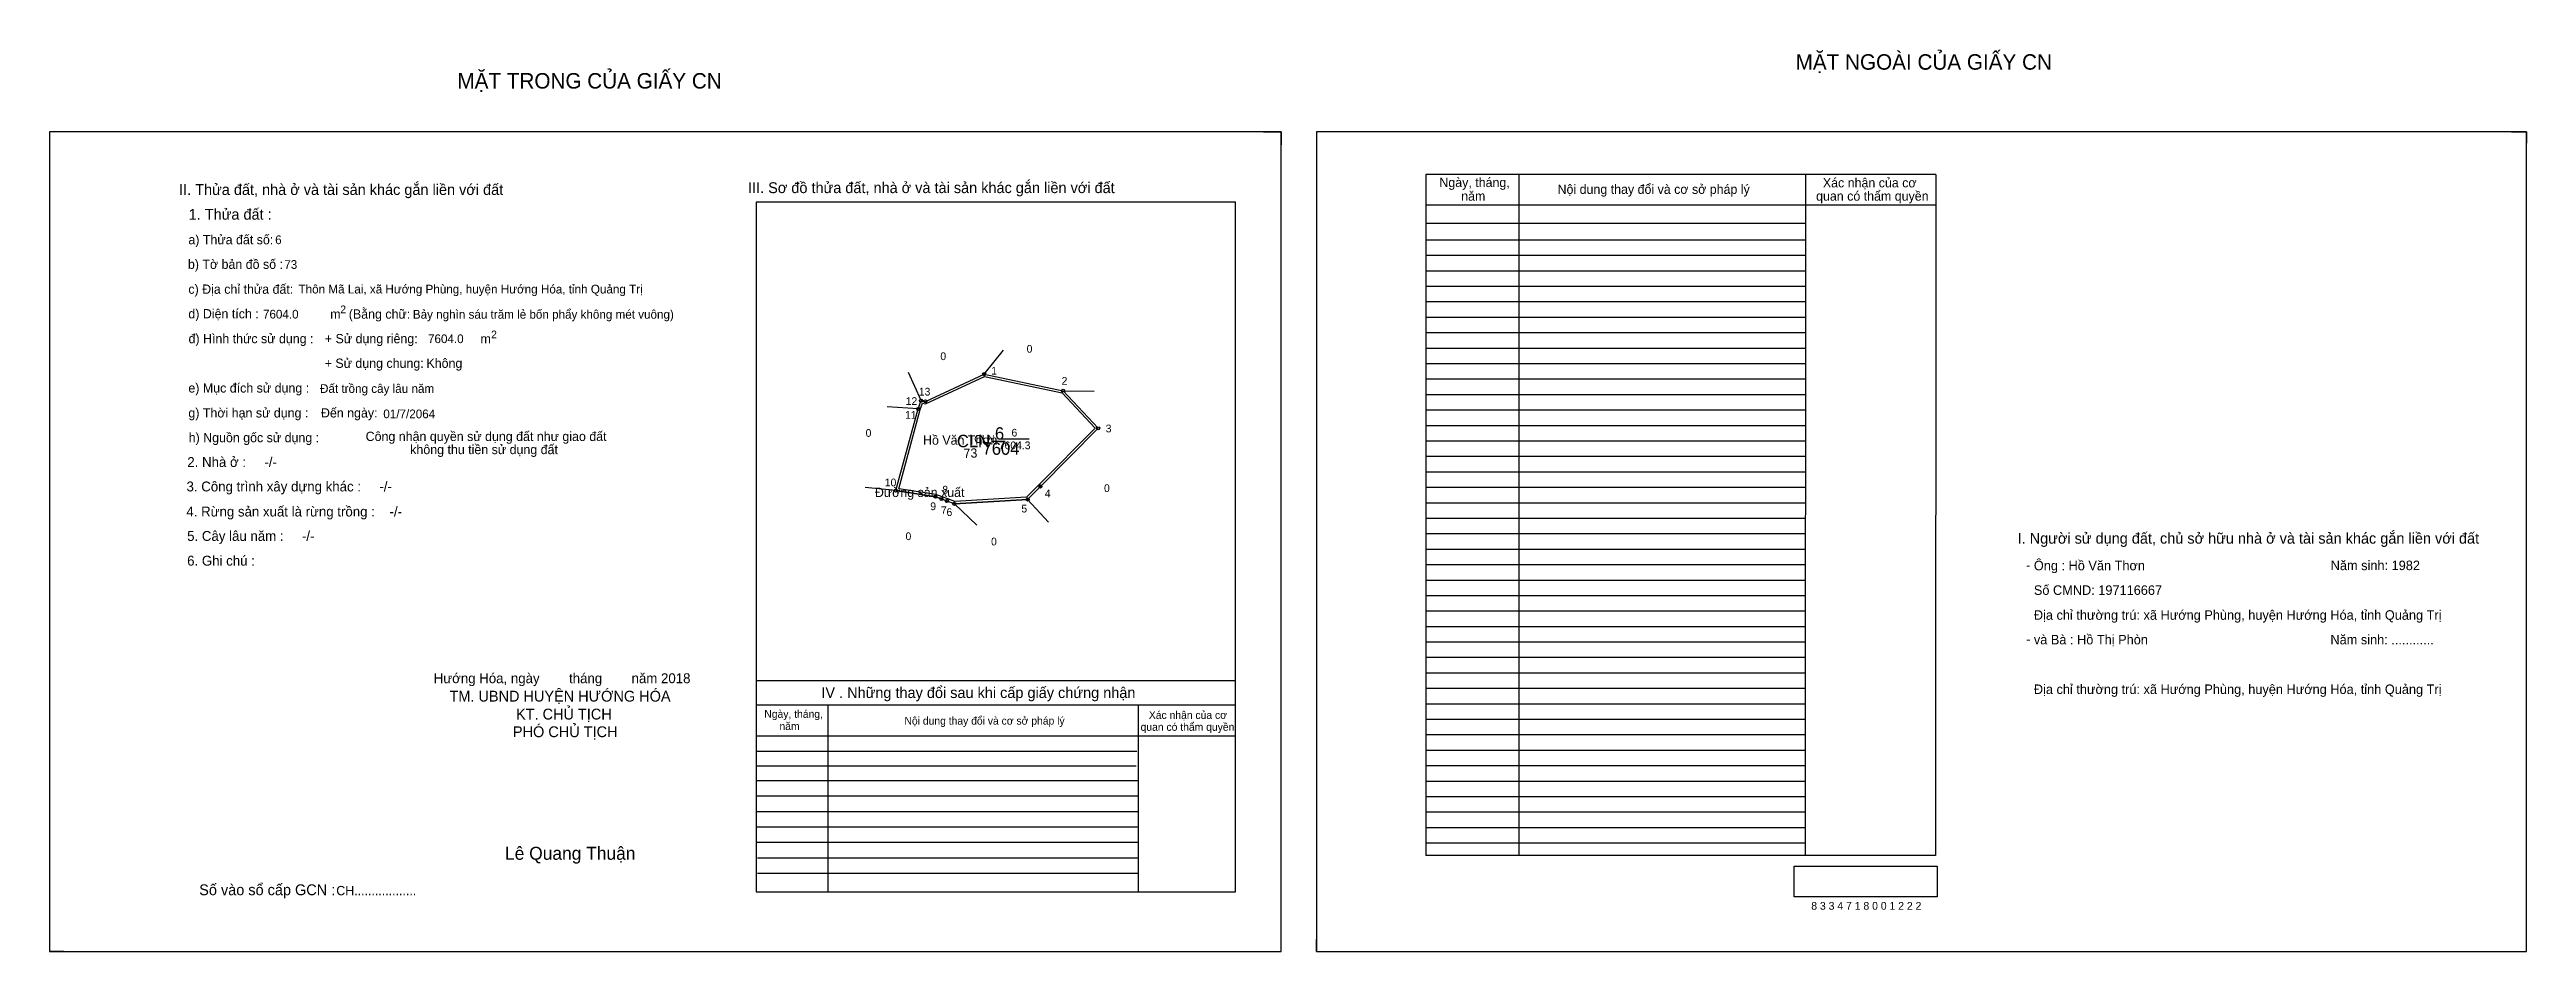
# Model space of a CAD drawing. Extents: x 533424 to 536935, y 1846628 to 1847252.
# Drawn here: x 535334 to 536935, y 1846668 to 1847252 of the extents above.
import ezdxf

# ---------------------------------------------------------------- set-up
doc = ezdxf.new("R2010")
doc.units = 0
for name, color, linetype in [('Default', 7, 'Continuous'), ('Level 10', 7, 'Continuous'), ('Level 11', 7, 'Continuous'), ('Level 13', 7, 'Continuous'), ('Level 2', 7, 'Continuous'), ('Level 27', 7, 'Continuous'), ('Level 3', 7, 'Continuous'), ('Level 36', 7, 'Continuous'), ('Level 4', 7, 'Continuous'), ('Level 5', 7, 'Continuous'), ('Level 55', 7, 'Continuous'), ('Level 6', 7, 'Continuous'), ('Level 7', 7, 'Continuous'), ('Level 8', 7, 'Continuous'), ('Level 9', 7, 'Continuous')]:
    doc.layers.add(name, color=color, linetype=linetype)

msp = doc.modelspace()

# ---------------------------------------------------------------- linework, layer by layer
at = {"layer": 'Level 10'}
for p, q in [((536118.8, 1847198.4), (536130.2, 1847198.4)), ((536130.2, 1847198.4), (536130.2, 1847190)), ((536925.6, 1847198.4), (536935.2, 1847198.4)), ((536935.2, 1847198.4), (536935.2, 1847191)), ((535900.2, 1847024.1), (535938.2, 1847041.7)), ((535989.3, 1847031), (536011.9, 1847006.7)), ((535881.2, 1846966.4), (535906.7, 1846962.5)), ((535906.7, 1846962.5), (535910.6, 1846961)), ((535919, 1846957.9), (535914.2, 1846959.7)), ((535919, 1846957.9), (535966.3, 1846960.7)), ((535334, 1846676.2), (535334, 1846668.4)), ((535343.2, 1846668.4), (535334, 1846668.4)), ((536153, 1846668.4), (536153, 1846676.2)), ((536153, 1846668.4), (536160, 1846668.4))]:
    msp.add_line(p, q, dxfattribs=at)
for points in [[(535334, 1846668.4), (536130.2, 1846668.4), (536130.2, 1847198.4), (535334, 1847198.4)], [(536153, 1846668.4), (536935.2, 1846668.4), (536935.2, 1847198.4), (536153, 1847198.4)], [(535989.3, 1847031), (536011.9, 1847006.7), (535974.6, 1846969.1), (535966.3, 1846960.7), (535919, 1846957.9), (535914.2, 1846959.7), (535910.6, 1846961), (535906.7, 1846962.5), (535881.2, 1846966.4), (535895.6, 1847019.2), (535897.4, 1847024.6), (535900.2, 1847024.1), (535938.2, 1847041.7)], [(535988.6, 1847029.7), (536010, 1847006.7), (535973.6, 1846970.1), (535965.7, 1846962.1), (535919.2, 1846959.3), (535914.7, 1846961), (535911.1, 1846962.3), (535907, 1846963.8), (535883, 1846967.5), (535896.9, 1847018.8), (535898.3, 1847023), (535900.4, 1847022.6), (535938.4, 1847040.3)]]:
    msp.add_lwpolyline(points, close=True, dxfattribs=at)
at = {"layer": 'Level 11'}
for centre in [(535938.2, 1847041.7), (535895.6, 1847019.2), (535897.4, 1847024.6), (535900.2, 1847024.1), (535989.3, 1847031), (535989.3, 1847031), (536011.9, 1847006.7), (535974.6, 1846969.1), (535881.2, 1846966.4), (535906.7, 1846962.5), (535910.6, 1846961), (535914.2, 1846959.7), (535919, 1846957.9), (535966.3, 1846960.7)]:
    msp.add_circle(centre, 1, dxfattribs=at)
at = {"layer": 'Level 27'}
for p, q in [((535938.2, 1847041.7), (535950.7, 1847057.3)), ((535897.4, 1847024.6), (535889.4, 1847042.9)), ((535895.6, 1847019.2), (535875.6, 1847020.5)), ((535989.3, 1847031), (536009.3, 1847030.8)), ((535881.2, 1846966.4), (535861.3, 1846968.5)), ((535919, 1846957.9), (535933.5, 1846944)), ((535966.3, 1846960.7), (535979.8, 1846946))]:
    msp.add_line(p, q, dxfattribs=at)
at = {"layer": 'Level 6'}
msp.add_lwpolyline([(536461.9, 1846723.5), (536554.3, 1846723.5), (536554.3, 1846703.7), (536461.9, 1846703.7)], close=True, dxfattribs=at)
at = {"layer": 'Level 7'}
for p, q in [((536469, 1847128.4), (536223.8, 1847128.4)), ((536469, 1847118.4), (536223.8, 1847118.4)), ((536469, 1847108.4), (536223.8, 1847108.4)), ((536469, 1847098.4), (536223.8, 1847098.4)), ((536469, 1847088.4), (536223.8, 1847088.4)), ((536469, 1847078.4), (536223.8, 1847078.4)), ((536469, 1847068.4), (536223.8, 1847068.4)), ((536469, 1847058.4), (536223.8, 1847058.4)), ((536469, 1847048.4), (536223.8, 1847048.4)), ((536469, 1847038.4), (536223.8, 1847038.4)), ((536469, 1847028.4), (536223.8, 1847028.4)), ((536469, 1847018.4), (536223.8, 1847018.4)), ((536469, 1847008.4), (536223.8, 1847008.4)), ((535943.8, 1846998.5), (535951.9, 1846998.5)), ((536469, 1846998.4), (536223.8, 1846998.4)), ((536469, 1846988.4), (536223.8, 1846988.4)), ((536469, 1846978.4), (536223.8, 1846978.4)), ((536469, 1846968.4), (536223.8, 1846968.4)), ((536469, 1846958.4), (536223.8, 1846958.4)), ((536469, 1846948.4), (536223.8, 1846948.4)), ((536469, 1846938.4), (536223.8, 1846938.4)), ((536469, 1846928.4), (536223.8, 1846928.4)), ((536469, 1846918.4), (536223.8, 1846918.4)), ((536469, 1846908.4), (536223.8, 1846908.4)), ((536469, 1846898.4), (536223.8, 1846898.4)), ((536469, 1846888.4), (536223.8, 1846888.4)), ((536469, 1846878.4), (536223.8, 1846878.4)), ((536469, 1846868.4), (536223.8, 1846868.4)), ((536469, 1846858.4), (536223.8, 1846858.4)), ((536469, 1846848.4), (536223.8, 1846848.4)), ((536469, 1846838.4), (536223.8, 1846838.4)), ((536469, 1846828.4), (536223.8, 1846828.4)), ((536469, 1846818.4), (536223.8, 1846818.4)), ((536469, 1846808.4), (536223.8, 1846808.4)), ((536037, 1846797.7), (535790.8, 1846797.7)), ((536469, 1846798.4), (536223.8, 1846798.4)), ((536036.5, 1846788.3), (535790.8, 1846788.3)), ((536037.8, 1846778.8), (535790.8, 1846778.8)), ((536469, 1846788.4), (536223.8, 1846788.4)), ((536469, 1846778.4), (536223.8, 1846778.4)), ((536037.8, 1846768.8), (535790.8, 1846768.8)), ((536469, 1846768.4), (536223.8, 1846768.4)), ((536037.8, 1846758.8), (535790.8, 1846758.8)), ((536037.8, 1846748.8), (535790.8, 1846748.8)), ((536469, 1846758.4), (536223.8, 1846758.4)), ((536469, 1846748.4), (536223.8, 1846748.4)), ((536037.8, 1846738.8), (535790.8, 1846738.8)), ((536037.8, 1846728.8), (535791.6, 1846728.8)), ((536469, 1846738.4), (536223.8, 1846738.4)), ((536037.8, 1846718.8), (535791.6, 1846718.8))]:
    msp.add_line(p, q, dxfattribs=at)
at = {"layer": 'Level 8'}
for p, q in [((536553.4, 1847170.9), (536223.8, 1847170.9)), ((536223.8, 1847170.9), (536223.8, 1846730.4)), ((536283.8, 1847170.9), (536283.8, 1846730.4)), ((536469.2, 1847170.7), (536469, 1846730.4)), ((536553.4, 1847170.9), (536553.2, 1846730.4)), ((536100.8, 1847153), (535790.8, 1847153)), ((535790.8, 1847153), (535790.8, 1846707)), ((536100.8, 1846707), (536100.8, 1847153)), ((536553.4, 1847150.9), (536223.8, 1847150.9)), ((536469, 1847139.1), (536223.8, 1847139.1)), ((536100.8, 1846843.4), (535790.8, 1846843.4)), ((536100.8, 1846827.7), (535790.8, 1846827.7)), ((535837.1, 1846827.7), (535837.1, 1846707)), ((536037.8, 1846827.7), (536037.8, 1846707)), ((536100.8, 1846807.7), (535790.8, 1846807.7)), ((536553.2, 1846730.4), (536223.8, 1846730.4)), ((535790.8, 1846707), (536100.8, 1846707))]:
    msp.add_line(p, q, dxfattribs=at)
at = {"layer": 'Level 9'}
msp.add_line((535947.7, 1846999.8), (535967.4, 1846999.8), dxfattribs=at)

# ---------------------------------------------------------------- texts
at = {"layer": 'Default'}
for s, p in [('e) Mục đích sử dụng :', (535423.8, 1847029.8)), ('g) Thời hạn sử dụng :', (535423.8, 1847013.7)), ('Đến ngày:', (535509.5, 1847013.7)), ('h) Nguồn gốc sử dụng :', (535424, 1846997.7)), ('Công nhận quyền sử dụng đất như giao đất', (535538.4, 1846998.5)), ('không thu tiền sử dụng đất', (535567.2, 1846990))]:
    msp.add_text(s, height=6, dxfattribs=at).set_placement(p)
at = {"layer": 'Level 13'}
for s, p in [('CLN', (535931.8, 1846997.3)), ('6', (535955.9, 1847001.4)), ('7604.3', (535947.7, 1846993.2))]:
    msp.add_text(s, height=5, dxfattribs=at).set_placement(p)
at = {"layer": 'Level 2'}
msp.add_text('Hồ Văn Thơn', height=6, dxfattribs=at).set_placement((535898.7, 1846996.1))
at = {"layer": 'Level 3'}
msp.add_text('CLN ', height=8, dxfattribs=at).set_placement((535920.6, 1846994.5))
at = {"layer": 'Level 36'}
for p in [(535909.9, 1847050.8), (535965.7, 1847055.6), (535861.6, 1847001.2), (536015.7, 1846965.5), (535887.4, 1846934.4), (535942.7, 1846931)]:
    msp.add_text('0', height=5, dxfattribs=at).set_placement(p)
at = {"layer": 'Level 4'}
msp.add_text('6', height=8, dxfattribs=at).set_placement((535945.2, 1846999.4))
at = {"layer": 'Level 5'}
msp.add_text('7604', height=8, dxfattribs=at).set_placement((535937.2, 1846989.6))
at = {"layer": 'Level 55'}
for s, height, p in [('1', 0.8, (535938, 1847041.7)), ('0', 0.22, (535938.1, 1847041.5)), ('0', 0.22, (535938.1, 1847041.5)), ('11', 0.8, (535895.1, 1847019.2)), ('0', 0.22, (535895.5, 1847018.9)), ('0', 0.22, (535895.5, 1847018.9)), ('12', 0.8, (535896.8, 1847024.6)), ('0', 0.22, (535897.3, 1847024.4)), ('13', 0.8, (535899.6, 1847024.1)), ('0', 0.22, (535900.1, 1847023.9)), ('2', 0.8, (535989.1, 1847031)), ('0', 0.22, (535989.3, 1847030.8)), ('0', 0.22, (535989.3, 1847030.8)), ('3', 0.8, (536011.7, 1847006.7)), ('0', 0.22, (536011.8, 1847006.5)), ('4', 0.8, (535974.3, 1846969.1)), ('0', 0.22, (535974.5, 1846968.9)), ('10', 0.8, (535880.7, 1846966.4)), ('0', 0.22, (535881.1, 1846966.2)), ('0', 0.22, (535881.1, 1846966.2)), ('0', 0.22, (535881.1, 1846966.2)), ('0', 0.22, (535881.1, 1846966.2)), ('9', 0.8, (535906.4, 1846962.5)), ('0', 0.22, (535906.6, 1846962.2)), ('0', 0.22, (535906.6, 1846962.2)), ('8', 0.8, (535910.3, 1846961)), ('0', 0.22, (535910.5, 1846960.8)), ('0', 0.22, (535910.5, 1846960.8)), ('7', 0.8, (535914, 1846959.7)), ('0', 0.22, (535914.2, 1846959.4)), ('0', 0.22, (535914.2, 1846959.4)), ('6', 0.8, (535918.8, 1846957.9)), ('0', 0.22, (535919, 1846957.7)), ('0', 0.22, (535919, 1846957.7)), ('0', 0.22, (535919, 1846957.7)), ('5', 0.8, (535966, 1846960.7)), ('0', 0.22, (535966.2, 1846960.5)), ('0', 0.22, (535966.2, 1846960.5))]:
    msp.add_text(s, height=height, dxfattribs=at).set_placement(p)
at = {"layer": 'Level 6'}
for s, height, p in [('6', 5.63, (535479.9, 1847125.8)), ('73', 5.63, (535485.8, 1847109.8)), ('Thôn Mã Lai, xã Hướng Phùng, huyện Hướng Hóa, tỉnh Quảng Trị', 5.64, (535495, 1847093.9)), ('7604.0', 5.63, (535472, 1847077.7)), ('Bảy nghìn sáu trăm lẻ bốn phẩy không mét vuông)', 5.632, (535568.9, 1847077.6)), ('7604.0', 5.63, (535578.7, 1847061.8)), ('Đất trồng cây lâu năm', 5.64, (535508.9, 1847029.6)), ('01/7/2064', 5.64, (535549.8, 1847013.2)), ('Ông : Hồ Văn Thơn', 6.16, (536616.8, 1846914.9)), ('Năm sinh: 1982', 6.16, (536808.7, 1846915)), ('Số CMND: 197116667', 6.16, (536616.8, 1846899)), ('Địa chỉ thường trú: xã Hướng Phùng, huyện Hướng Hóa, tỉnh Quảng Trị', 6.16, (536616.8, 1846882.9)), ('và Bà : Hồ Thị Phòn', 6.16, (536616.8, 1846867)), ('Năm sinh: ............', 6.16, (536808.5, 1846867)), ('Địa chỉ thường trú: xã Hướng Phùng, huyện Hướng Hóa, tỉnh Quảng Trị', 6.16, (536616.8, 1846834.9)), ('8 3 3 4 7 1 8 0 0 1 2 2 2', 5.04, (536472.9, 1846695.4))]:
    msp.add_text(s, height=height, dxfattribs=at).set_placement(p)
at = {"layer": 'Level 7'}
for s, height, p in [('MẶT NGOÀI CỦA GIẤY CN', 10, (536462.8, 1847238.6)), ('MẶT TRONG CỦA GIẤY CN', 10, (535597.7, 1847226.4)), ('II. Thửa đất, nhà ở và tài sản khác gắn liền với đất', 7, (535417.8, 1847157.6)), ('III. Sơ đồ thửa đất, nhà ở và tài sản khác gắn liền với đất', 7, (535785.6, 1847158.8)), ('Ngày, tháng,', 6, (536232.5, 1847162.7)), ('Nội dung thay đổi và cơ sở pháp lý', 6, (536308.9, 1847158.3)), (' quan có thẩm quyền', 6, (536473.8, 1847153.9)), ('Xác nhận của cơ', 6, (536480.4, 1847162.5)), ('1. Thửa đất :', 7, (535424, 1847141.6)), ('năm', 6, (536246.6, 1847153.9)), ('a) Thửa đất số:', 6, (535423.8, 1847125.7)), ('b) Tờ bản đồ số :', 6, (535423.5, 1847109.8)), ('c) Địa chỉ thửa đất:', 6, (535423.8, 1847093.7)), ('d) Diện tích :', 6, (535423.8, 1847077.8)), ('m', 6, (535515.5, 1847077.6)), ('2', 5, (535522, 1847081.1)), ('(Bằng chữ:', 6, (535527.5, 1847077.6)), ('đ) Hình thức sử dụng :', 6, (535423.9, 1847061.7)), ('+ Sử dụng riêng:', 6, (535512, 1847061.7)), ('m', 6, (535612.6, 1847061.6)), ('2', 5, (535619.5, 1847064.9)), ('+ Sử dụng chung:', 6, (535511.9, 1847045.8)), ('Không', 6, (535577.7, 1847045.8)), ('2. Nhà ở :     -/-', 6.4, (535423.1, 1846981.7)), ('3. Công trình xây dựng khác :     -/-', 6.4, (535422.6, 1846965.9)), ('4. Rừng sản xuất là rừng trồng :    -/-', 6.4, (535422.5, 1846949.7)), ('5. Cây lâu năm :     -/-', 6.4, (535423, 1846933.9)), ('I. Người sử dụng đất, chủ sở hữu nhà ở và tài sản khác gắn liền với đất', 7, (536606.3, 1846932.1)), ('6. Ghi chú :', 6.4, (535423, 1846917.9)), ('-', 6.4, (536611.7, 1846915.1)), ('-', 6.4, (536611.8, 1846867.2)), ('Hướng Hóa, ngày        tháng        năm 2018', 6.4, (535582.4, 1846841.9)), ('IV . Những thay đổi sau khi cấp giấy chứng nhận', 7, (535833, 1846832.3)), ('TM. UBND HUYỆN HƯỚNG HÓA', 7, (535592.6, 1846830)), ('KT. CHỦ TỊCH', 7, (535635.6, 1846818.4)), ('Ngày, tháng,', 5, (535796.1, 1846819.5)), ('Xác nhận của cơ', 5, (536044.7, 1846818.8)), ('PHÓ CHỦ TỊCH', 7, (535633.6, 1846807)), ('năm', 5, (535805.9, 1846811.6)), ('Nội dung thay đổi và cơ sở pháp lý', 5, (535886.7, 1846815.1)), (' quan có thẩm quyền', 5, (536037.5, 1846811.1)), ('Lê Quang Thuận', 8.4, (535628.5, 1846727.7)), ('Số vào sổ cấp GCN :', 7, (535430.8, 1846704.8)), ('CH..................', 6, (535519.4, 1846704.8))]:
    msp.add_text(s, height=height, dxfattribs=at).set_placement(p)
msp.add_text('73', height=6, rotation=2, dxfattribs=at).set_placement((535925, 1846987.5))
at = {"layer": 'Level 8'}
msp.add_text('Đường sản xuất', height=6, dxfattribs=at).set_placement((535867.6, 1846962.3))
at = {"layer": 'Level 9'}
for s, p in [('13', (535896, 1847027.9)), ('1', (535942.8, 1847041.4)), ('2', (535988.3, 1847034.9)), ('11', (535887.1, 1847012.9)), ('12', (535887.5, 1847021.8)), ('3', (536016.8, 1847004.1)), ('10', (535874, 1846969.2)), ('8', (535911.2, 1846964.5)), ('9', (535903.4, 1846953.8)), ('7', (535910.3, 1846951.2)), ('6', (535913.9, 1846950)), ('5', (535962.3, 1846952.3)), ('4', (535977.4, 1846962.1))]:
    msp.add_text(s, height=5, dxfattribs=at).set_placement(p)

doc.saveas('drawing.dxf')
